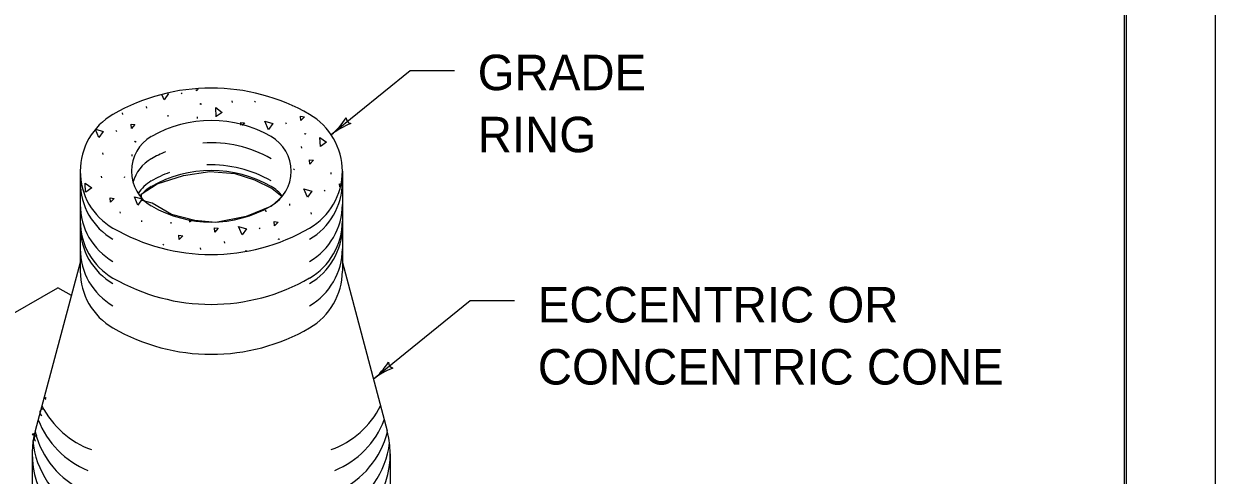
# Model space of a CAD drawing. Extents: x 997.6 to 1036.8, y 998.9 to 1022.5.
# Drawn here: x 1029.28 to 1036, y 1011.85 to 1014.4 of the extents above; entities that cross this region are included whole.
import ezdxf

# ---------------------------------------------------------------- set-up
doc = ezdxf.new("R2010")
doc.units = 0
for name, color, linetype in [('1', 7, 'Continuous'), ('10', 7, 'Continuous'), ('11', 7, 'Continuous'), ('Level 14', 7, 'Continuous')]:
    doc.layers.add(name, color=color, linetype=linetype)

msp = doc.modelspace()

# ---------------------------------------------------------------- linework, layer by layer
at = {"layer": '1'}
for p, q in [((1031.456, 1014.1323), (1031.0109, 1013.7721)), ((1031.706, 1014.1323), (1031.456, 1014.1323)), ((1030.1638, 1014.0088), (1030.1686, 1014.0023)), ((1029.9698, 1013.9226), (1029.9689, 1013.9313)), ((1030.2692, 1013.9476), (1030.2749, 1013.9448)), ((1030.2733, 1013.9476), (1030.279, 1013.9448)), ((1030.453, 1013.9542), (1030.4521, 1013.9628)), ((1030.5776, 1013.9604), (1030.5833, 1013.9576)), ((1030.7914, 1013.9311), (1030.7913, 1013.9317)), ((1029.8348, 1013.8866), (1029.8338, 1013.8953)), ((1030.0913, 1013.8738), (1030.0904, 1013.8824)), ((1030.2567, 1013.8643), (1030.2558, 1013.8731)), ((1029.7954, 1013.7961), (1029.8003, 1013.7897)), ((1030.7521, 1013.8406), (1030.7569, 1013.8342)), ((1030.8575, 1013.7793), (1030.8632, 1013.7765)), ((1030.8616, 1013.7794), (1030.8673, 1013.7766)), ((1029.9008, 1013.7349), (1029.9065, 1013.7321)), ((1029.9049, 1013.7349), (1029.9106, 1013.7321)), ((1029.7229, 1013.6611), (1029.722, 1013.6698)), ((1029.8883, 1013.6517), (1029.8874, 1013.6604)), ((1030.845, 1013.6962), (1030.8441, 1013.7048)), ((1030.7975, 1013.5795), (1030.8033, 1013.5767)), ((1029.5943, 1013.566), (1029.5943, 1013.2848)), ((1029.7163, 1013.5288), (1029.7153, 1013.5375)), ((1029.8408, 1013.5351), (1029.8466, 1013.5322)), ((1031.0113, 1013.5502), (1031.0104, 1013.5589)), ((1031.0737, 1013.566), (1031.0737, 1013.2848)), ((1030.972, 1013.4598), (1030.9768, 1013.4533)), ((1030.778, 1013.3735), (1030.7771, 1013.3822)), ((1029.8213, 1013.329), (1029.8204, 1013.3377)), ((1030.6429, 1013.3375), (1030.642, 1013.3462)), ((1030.8995, 1013.3247), (1030.8986, 1013.3333)), ((1029.5943, 1013.2848), (1029.5943, 1013.0035)), ((1029.9428, 1013.2802), (1029.9419, 1013.2889)), ((1030.1083, 1013.2708), (1030.1073, 1013.2795)), ((1030.6037, 1013.247), (1030.6084, 1013.2406)), ((1031.0737, 1013.2848), (1031.0737, 1013.0035)), ((1030.709, 1013.1858), (1030.7148, 1013.1829)), ((1030.7131, 1013.1858), (1030.7188, 1013.183)), ((1030.0608, 1013.1542), (1030.0665, 1013.1513)), ((1030.2746, 1013.1248), (1030.2737, 1013.1335)), ((1030.4097, 1013.1608), (1030.4088, 1013.1695)), ((1030.5309, 1013.1148), (1030.5303, 1013.1207)), ((1029.5943, 1013.052), (1029.3407, 1012.1025)), ((1031.0737, 1013.052), (1031.3273, 1012.1026)), ((1027.7359, 1011.9098), (1029.4679, 1012.9098)), ((1029.5444, 1012.8655), (1029.4679, 1012.9098)), ((1031.7952, 1012.8362), (1031.2493, 1012.3943)), ((1032.0452, 1012.8362), (1031.7952, 1012.8362)), ((1029.3236, 1011.9723), (1029.3236, 1011.4098)), ((1031.3443, 1011.9723), (1031.3443, 1011.4098))]:
    msp.add_line(p, q, dxfattribs=at)
for points in [[(1030.068, 1013.9686), (1030.0571, 1013.9955)], [(1030.0898, 1014.0044), (1030.0927, 1014.0036), (1030.0686, 1013.9693)], [(1030.2513, 1014.0194), (1030.2507, 1014.0277)], [(1030.2595, 1014.0284), (1030.2513, 1014.0194)], [(1030.3613, 1013.8734), (1030.3593, 1013.9247), (1030.3963, 1013.8978), (1030.362, 1013.8739)], [(1030.6563, 1013.8004), (1030.637, 1013.8479), (1030.681, 1013.8353), (1030.6568, 1013.8011)], [(1030.8396, 1013.8513), (1030.8377, 1013.8758), (1030.8598, 1013.8731), (1030.8396, 1013.8513)], [(1029.6996, 1013.7559), (1029.6814, 1013.8008)], [(1029.6828, 1013.8028), (1029.7243, 1013.7908), (1029.7002, 1013.7566)], [(1029.8829, 1013.8068), (1029.881, 1013.8313), (1029.9031, 1013.8287), (1029.8829, 1013.8068)], [(1030.5011, 1013.8266), (1030.4999, 1013.8413), (1030.522, 1013.8386), (1030.509, 1013.8245)], [(1030.9495, 1013.7053), (1030.9476, 1013.7564), (1030.9847, 1013.7296), (1030.9503, 1013.7057)], [(1030.8898, 1013.6062), (1030.8879, 1013.6307), (1030.91, 1013.6281), (1030.8898, 1013.6062)], [(1029.6244, 1013.4481), (1029.6226, 1013.4993), (1029.6596, 1013.4724), (1029.6252, 1013.4485)], [(1030.8762, 1013.4195), (1030.8569, 1013.467), (1030.9008, 1013.4545), (1030.8768, 1013.4202)], [(1031.0589, 1013.4776), (1031.0576, 1013.4949), (1031.0638, 1013.4942)], [(1029.7651, 1013.3913), (1029.7632, 1013.4159), (1029.7853, 1013.4133), (1029.7651, 1013.3913)], [(1029.9195, 1013.3751), (1029.9003, 1013.4225), (1029.9442, 1013.41), (1029.9201, 1013.3758)], [(1030.2128, 1013.2798), (1030.2123, 1013.2932)], [(1030.2264, 1013.2893), (1030.2135, 1013.2803)], [(1030.3533, 1013.2232), (1030.3515, 1013.2477), (1030.3735, 1013.245), (1030.3533, 1013.2232)], [(1030.5078, 1013.2068), (1030.4885, 1013.2543), (1030.5325, 1013.2418), (1030.5084, 1013.2075)], [(1030.6911, 1013.2577), (1030.6893, 1013.2822), (1030.7113, 1013.2796), (1030.6911, 1013.2577)], [(1030.153, 1013.1808), (1030.1512, 1013.2053), (1030.1732, 1013.2027), (1030.153, 1013.1808)]]:
    msp.add_lwpolyline(points, dxfattribs=at)
msp.add_lwpolyline([(1029.9389, 1013.4378), (1030.0294, 1013.4943), (1030.1765, 1013.5425), (1030.3264, 1013.5652), (1030.4678, 1013.5538), (1030.5782, 1013.517), (1030.6772, 1013.4689), (1030.7338, 1013.4236), (1030.6743, 1013.3698), (1030.5301, 1013.3103), (1030.3604, 1013.2764), (1030.2416, 1013.2877), (1030.1087, 1013.3217), (1030.0012, 1013.3868), (1029.9446, 1013.4009)], close=True, dxfattribs=at)
msp.add_circle((1029.3294, 1012.0825), 0.00452, dxfattribs=at)
for centre, radius, start, end in [((1030.334, 1012.9253), 1.1096, 59.99834, 120.00067), ((1029.9641, 1013.5659), 0.3699, 119.99975, 239.99866), ((1030.334, 1013.1753), 0.6766, 59.99659, 120.00139), ((1030.7038, 1013.5659), 0.3699, 300.00191, 60.00242), ((1030.765, 1014.076), 0.3909, 308.98667, 327.65546), ((1031.1265, 1013.8656), 0.0313, 177.76127, 259.87796), ((1031.2569, 1013.4682), 0.3909, 110.33383, 128.98056), ((1030.1084, 1013.566), 0.2255, 120.00193, 239.99741), ((1030.334, 1013.0503), 0.6766, 59.99659, 94.05507), ((1030.5595, 1013.566), 0.2255, 299.99798, 59.99452), ((1030.765, 1014.076), 0.3909, 308.97445, 308.98667), ((1030.334, 1013.0503), 0.6766, 112.39321, 120.00139), ((1030.1084, 1013.441), 0.2255, 120.00193, 163.91094), ((1030.334, 1012.9253), 0.6766, 59.99659, 92.17821), ((1030.1084, 1013.316), 0.2255, 120.00193, 146.34008), ((1030.334, 1012.8941), 0.6766, 59.99659, 120.00139), ((1030.334, 1012.9253), 0.6766, 110.45817, 120.00139), ((1029.9641, 1013.5034), 0.3699, 179.99841, 239.99866), ((1030.1084, 1013.2847), 0.2255, 120.00193, 141.42452), ((1030.5595, 1013.2847), 0.2255, 38.57548, 59.99452), ((1030.7038, 1013.5034), 0.3699, 300.00191, 359.99949), ((1029.9641, 1013.3784), 0.3699, 179.99841, 239.99866), ((1030.7038, 1013.3784), 0.3699, 300.00191, 359.99949), ((1030.334, 1013.9566), 0.6766, 240.00154, 300), ((1029.9641, 1013.2847), 0.3699, 179.99841, 239.99866), ((1029.9641, 1013.2534), 0.3699, 179.99841, 239.99866), ((1030.3339, 1014.2066), 1.1096, 240.00137, 300.00289), ((1030.7038, 1013.2847), 0.3699, 300.00191, 359.99949), ((1030.7038, 1013.2534), 0.3699, 300.00191, 359.99949), ((1029.9641, 1013.1284), 0.3699, 179.99841, 239.99866), ((1030.7038, 1013.1284), 0.3699, 300.00191, 359.99949), ((1029.9641, 1013.0034), 0.3699, 179.99841, 239.99866), ((1030.7038, 1013.0034), 0.3699, 300.00191, 359.99949), ((1030.3339, 1013.9253), 1.1096, 240.00137, 300.00289), ((1030.3339, 1013.644), 1.1096, 240.00137, 300.00289), ((1031.0034, 1012.6982), 0.3909, 308.98898, 327.65776), ((1031.4953, 1012.0905), 0.3909, 110.33614, 128.98287), ((1031.3649, 1012.4878), 0.0313, 177.76358, 259.88027), ((1031.0034, 1012.6982), 0.3909, 308.97676, 308.98898), ((1029.8287, 1012.4722), 0.5052, 206.92224, 250.22303), ((1029.4011, 1012.285), 0.00452, 78.47486, 253.75218), ((1030.8392, 1012.4722), 0.5052, 289.7737, 333.08388), ((1029.8287, 1012.3472), 0.5052, 201.10248, 247.70758), ((1029.3842, 1012.2068), 0.0181, 84.15482, 248.07222), ((1030.8392, 1012.3472), 0.5052, 292.28816, 338.9048), ((1029.8287, 1011.9722), 0.5052, 165.05001, 239.99819), ((1029.8287, 1012.2222), 0.5052, 194.32057, 245.16786), ((1030.8392, 1012.2222), 0.5052, 294.82685, 345.68855), ((1030.8392, 1011.9722), 0.5052, 300.0017, 14.95486), ((1029.8287, 1012.0972), 0.5052, 185.63351, 242.59802), ((1029.3527, 1012.0598), 0.0181, 99.77673, 232.45032), ((1030.8392, 1012.0972), 0.5052, 297.39565, 352.89301)]:
    msp.add_arc(centre, radius, start, end, dxfattribs=at)
at = {"layer": '10'}
msp.add_line((1035.4863, 1021.508), (1035.4863, 1000.508), dxfattribs=at)
at = {"layer": '11'}
msp.add_lwpolyline([(1007, 1000.5), (1035.5, 1000.5), (1035.5, 1021.5), (1007, 1021.5)], close=True, dxfattribs=at)
at = {"layer": 'Level 14'}
msp.add_line((1036, 1022), (1036, 1000), dxfattribs=at)

# ---------------------------------------------------------------- texts
at = {"layer": '1'}
for s, p in [('GRADE', (1031.8376, 1014.0231)), ('RING', (1031.8376, 1013.6731)), ('ECCENTRIC OR', (1032.1768, 1012.7139)), ('CONCENTRIC CONE', (1032.1768, 1012.3639))]:
    msp.add_text(s, height=0.2, dxfattribs=at).set_placement(p)

doc.saveas('drawing.dxf')
